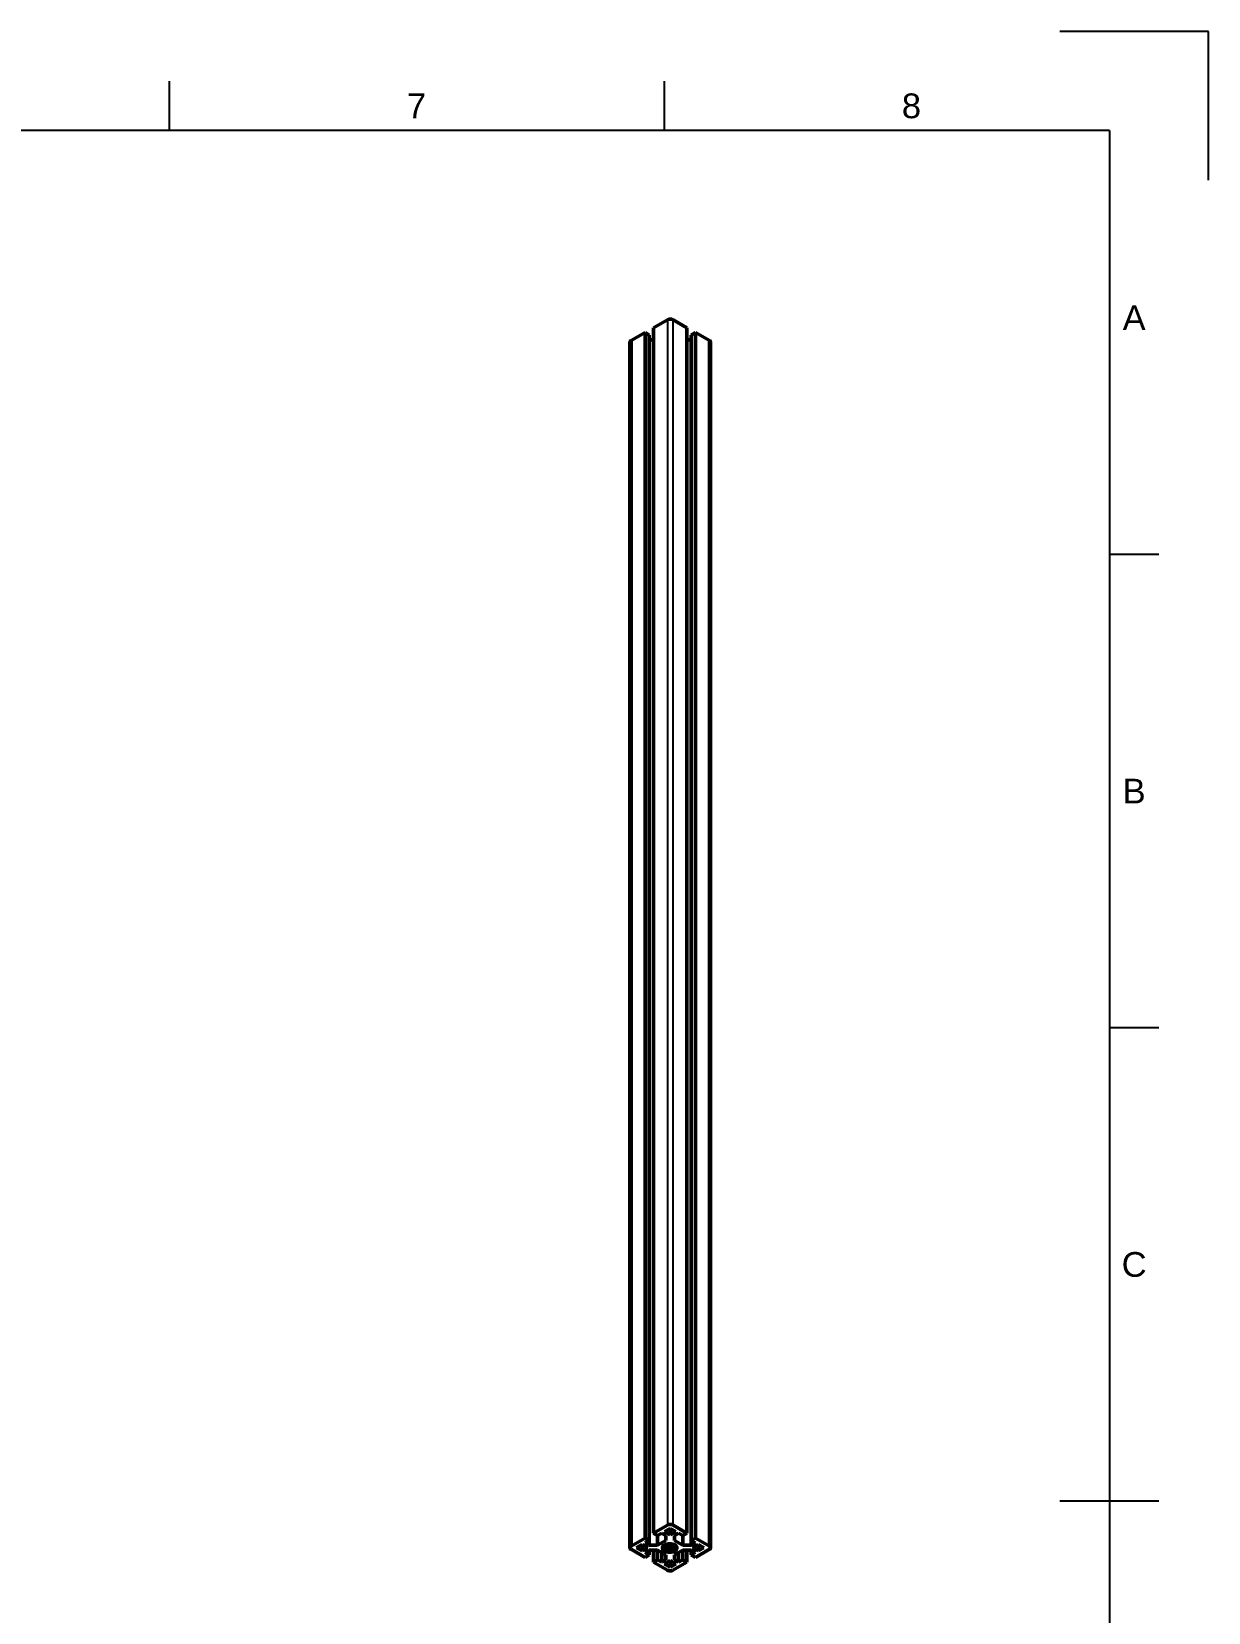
# Model space of a CAD drawing. Header units: millimetres. Extents: x 0 to 420, y 0 to 297.
# Drawn here: x 301.1 to 420, y 137.3 to 297 of the extents above; entities that cross this region are included whole.
import ezdxf
from ezdxf.enums import TextEntityAlignment as Align

# ---------------------------------------------------------------- set-up
doc = ezdxf.new("R2010")
doc.units = ezdxf.units.MM
doc.header["$LTSCALE"] = 0.75
for name, color, linetype, lineweight in [('Border', 7, 'Continuous', 25), ('Visible', 7, 'Continuous', 50), ('Visible Narrow', 7, 'Continuous', 25)]:
    doc.layers.add(name, color=color, linetype=linetype, lineweight=lineweight)
doc.styles.add('FusionTitle', font='arial.ttf')

# ---------------------------------------------------------------- blocks, each defined once
blk = doc.blocks.new('ISO_A3_SHEET')
at = {"layer": 'Border'}
for p, q in [((315, 292), (315, 287)), ((365, 292), (365, 287)), ((410, 287), (20, 287)), ((410, 287), (410, 10)), ((415, 244.16666), (410, 244.16666)), ((415, 196.33333), (410, 196.33333)), ((415, 148.5), (405, 148.5))]:
    blk.add_line(p, q, dxfattribs=at)
at = {"layer": 'Defpoints'}
for p, q in [((420, 297), (405, 297)), ((420, 282), (420, 297))]:
    blk.add_line(p, q, dxfattribs=at)
at = {"layer": 'Border', "style": 'FusionTitle'}
for s, p in [('7', (340, 289.5)), ('8', (390, 289.5)), ('A', (412.5, 268.08333)), ('B', (412.5, 220.25)), ('C', (412.5, 172.41667))]:
    blk.add_text(s, height=2.5, dxfattribs=at).set_placement(p, align=Align.MIDDLE)

msp = doc.modelspace()

# ---------------------------------------------------------------- linework, layer by layer
at = {"layer": 'Visible', "extrusion": (-1e-16, 0.817547, -0.575862)}
for p, q in [((363.9279, 267.0718, -40.8206), (365.3503, 267.883, -39.6688)), ((363.9279, 145.2572, 44.9828), (363.9279, 267.0718, -40.8206)), ((365.9146, 267.8822, -39.6699), (367.3221, 267.0718, -40.8206)), ((367.3221, 145.2572, 44.9828), (367.3221, 267.0718, -40.8206)), ((361.548, 143.7913, 42.9017), (361.548, 265.6059, -42.9017)), ((361.6652, 265.7687, -42.6705), (363.0794, 266.5831, -41.5143)), ((361.6652, 143.9542, 43.1329), (361.6652, 265.7687, -42.6705)), ((363.0794, 266.5831, -41.5143), (363.5037, 266.3388, -41.8611)), ((363.0794, 144.7686, 44.2891), (363.0794, 266.5831, -41.5143)), ((363.5037, 144.5243, 43.9423), (363.5037, 266.3388, -41.8611)), ((363.5037, 265.8502, -42.5548), (363.9279, 265.8502, -42.5548)), ((367.3221, 265.8502, -42.5548), (367.7463, 265.8502, -42.5548)), ((367.7463, 266.3388, -41.8611), (368.1706, 266.5831, -41.5143)), ((367.7463, 144.5243, 43.9423), (367.7463, 266.3388, -41.8611)), ((368.1706, 266.5831, -41.5143), (369.5848, 265.7687, -42.6705)), ((368.1706, 144.7686, 44.2891), (368.1706, 266.5831, -41.5143)), ((369.5848, 143.9542, 43.1329), (369.5848, 265.7687, -42.6705)), ((369.702, 143.7913, 42.9017), (369.702, 265.6059, -42.9017)), ((365.3503, 146.0685, 46.1346), (363.9279, 145.2572, 44.9828)), ((365.0593, 145.4201, 45.2141), (365.625, 145.7459, 45.6765)), ((365.625, 145.0944, 44.7516), (365.0593, 145.4201, 45.2141)), ((365.625, 145.7459, 45.6765), (366.1907, 145.4201, 45.2141)), ((365.625, 145.0944, 44.7516), (365.625, 145.7459, 44.2927)), ((366.1907, 145.4201, 45.2141), (365.625, 145.0944, 44.7516)), ((367.3221, 145.2572, 44.9828), (365.9146, 146.0677, 46.1335)), ((363.0794, 144.7686, 44.2891), (361.6652, 143.9542, 43.1329)), ((362.2309, 143.7913, 42.9017), (362.7966, 144.1171, 43.3642)), ((362.7966, 143.4656, 42.4392), (362.2309, 143.7913, 42.9017)), ((362.7966, 144.1171, 43.3642), (363.3623, 143.7913, 42.9017)), ((362.7966, 143.4656, 42.4392), (362.7966, 144.1171, 41.9803)), ((363.3623, 143.7913, 42.9017), (362.7966, 143.4656, 42.4392)), ((363.5037, 144.5243, 43.9423), (363.0794, 144.7686, 44.2891)), ((363.0794, 144.28, 43.5954), (363.5037, 144.5243, 43.9423)), ((363.5037, 144.0357, 43.2485), (363.0794, 144.28, 43.5954)), ((363.5037, 144.0357, 43.2485), (363.5037, 144.5243, 42.9044)), ((364.3522, 144.0357, 43.2485), (363.5037, 144.0357, 43.2485)), ((363.9279, 145.2572, 44.9828), (364.3522, 145.0129, 44.636)), ((364.3522, 145.0129, 44.636), (364.7765, 145.2572, 44.9828)), ((364.3522, 144.0357, 43.2485), (364.3522, 145.0129, 42.5602)), ((365.2007, 144.5243, 43.9423), (364.3522, 144.0357, 43.2485)), ((364.7765, 145.2572, 44.9828), (365.2007, 145.0129, 44.636)), ((365.2007, 145.0129, 44.636), (365.2007, 144.5243, 43.9423)), ((366.0493, 145.0129, 44.636), (366.4735, 145.2572, 44.9828)), ((366.0493, 144.5243, 43.9423), (366.0493, 145.0129, 44.636)), ((366.8978, 144.0357, 43.2485), (366.0493, 144.5243, 43.9423)), ((366.4735, 145.2572, 44.9828), (366.8978, 145.0129, 44.636)), ((366.8978, 145.0129, 44.636), (367.3221, 145.2572, 44.9828)), ((366.8978, 145.0129, 42.5602), (366.8978, 144.0357, 43.2485)), ((367.7463, 144.0357, 43.2485), (366.8978, 144.0357, 43.2485)), ((368.1706, 144.7686, 44.2891), (367.7463, 144.5243, 43.9423)), ((367.7463, 144.5243, 43.9423), (368.1706, 144.28, 43.5954)), ((367.7463, 144.0357, 43.2485), (367.7463, 144.5243, 42.9044)), ((368.1706, 144.28, 43.5954), (367.7463, 144.0357, 43.2485)), ((367.8877, 143.7913, 42.9017), (368.4534, 144.1171, 43.3642)), ((368.4534, 143.4656, 42.4392), (367.8877, 143.7913, 42.9017)), ((369.5848, 143.9542, 43.1329), (368.1706, 144.7686, 44.2891)), ((368.4534, 144.1171, 43.3642), (369.0191, 143.7913, 42.9017)), ((368.4534, 144.1171, 41.9803), (368.4534, 143.4656, 42.4392)), ((369.0191, 143.7913, 42.9017), (368.4534, 143.4656, 42.4392)), ((361.6652, 143.6285, 42.6705), (363.0794, 142.8141, 41.5143)), ((363.0794, 143.3027, 42.208), (363.5037, 143.547, 42.5548)), ((363.5037, 143.0584, 41.8611), (363.0794, 143.3027, 42.208)), ((363.0794, 142.8141, 41.5143), (363.5037, 143.0584, 41.8611)), ((363.5037, 143.547, 42.5548), (364.3522, 143.547, 42.5548)), ((363.5037, 143.0584, 41.8611), (363.5037, 143.547, 41.5169)), ((363.9279, 142.3254, 40.8206), (363.9279, 143.547, 39.9601)), ((364.3522, 142.5698, 41.1674), (363.9279, 142.3254, 40.8206)), ((363.9279, 142.3254, 40.8206), (365.3422, 141.511, 39.6644)), ((364.3522, 143.547, 42.5548), (365.2007, 143.0584, 41.8611)), ((364.3522, 142.5698, 41.1674), (364.3522, 143.547, 40.479)), ((364.7765, 142.3254, 40.8206), (364.3522, 142.5698, 41.1674)), ((364.7765, 142.3254, 40.8206), (364.7765, 143.3027, 40.1322)), ((365.2007, 142.5698, 41.1674), (364.7765, 142.3254, 40.8206)), ((365.0593, 142.1626, 40.5893), (365.625, 142.4883, 41.0518)), ((365.2007, 143.0584, 41.8611), (365.2007, 142.5698, 41.1674)), ((365.625, 142.4883, 41.0518), (366.1907, 142.1626, 40.5893)), ((365.625, 141.8368, 40.1268), (365.625, 142.4883, 39.6679)), ((365.9078, 141.511, 39.6644), (367.3221, 142.3254, 40.8206)), ((366.0493, 143.0584, 41.8611), (366.8978, 143.547, 42.5548)), ((366.0493, 142.5698, 41.1674), (366.0493, 143.0584, 41.8611)), ((366.4735, 142.3254, 40.8206), (366.0493, 142.5698, 41.1674)), ((366.4735, 142.3254, 40.8206), (366.4735, 143.3027, 40.1322)), ((366.8978, 142.5698, 41.1674), (366.4735, 142.3254, 40.8206)), ((366.8978, 143.547, 42.5548), (367.7463, 143.547, 42.5548)), ((366.8978, 142.5698, 41.1674), (366.8978, 143.547, 40.479)), ((367.3221, 142.3254, 40.8206), (366.8978, 142.5698, 41.1674)), ((367.3221, 142.3254, 40.8206), (367.3221, 143.547, 39.9601)), ((367.7463, 143.547, 42.5548), (368.1706, 143.3027, 42.208)), ((367.7463, 143.0584, 41.8611), (367.7463, 143.547, 41.5169)), ((368.1706, 143.3027, 42.208), (367.7463, 143.0584, 41.8611)), ((367.7463, 143.0584, 41.8611), (368.1706, 142.8141, 41.5143)), ((368.1706, 142.8141, 41.5143), (369.5848, 143.6285, 42.6705)), ((365.625, 141.8368, 40.1268), (365.0593, 142.1626, 40.5893)), ((366.1907, 142.1626, 40.5893), (365.625, 141.8368, 40.1268))]:
    msp.add_line(p, q, dxfattribs=at)
at = {"layer": 'Visible', "extrusion": (1e-16, -0.817547, 0.575862)}
for centre, radius, start, end in [((365.6318, 121.5482, -241.8507), 0.4, 45, 134.724939), ((365.625, 117.8781, -92.8508), 0.678, 355.613127, 94.386873)]:
    msp.add_arc(centre, radius, start, end, dxfattribs=at)
at = {"layer": 'Visible', "extrusion": (-1e-16, 0.817547, -0.575862)}
for centre, radius, start, end in [((-365.6318, 121.5482, 92.8508), 0.4, 45.275061, 135), ((-365.625, 117.8781, 92.8508), 0.817, 299.990872, 330.009128)]:
    msp.add_arc(centre, radius, start, end, dxfattribs=at)
at = {"layer": 'Visible', "extrusion": (-2.59e-14, -0.817547, 0.575862)}
msp.add_open_spline([(361.548, 265.6059, -42.9017), (361.548, 265.6149, -42.8889), (361.5489, 265.6236, -42.8765), (361.5577, 265.6705, -42.81), (361.5795, 265.6971, -42.7721), (361.6105, 265.7294, -42.7263), (361.6289, 265.7449, -42.7042), (361.6652, 265.7687, -42.6705)], degree=3, knots=[-0.338149104, -0.338149104, -0.338149104, -0.338149104, -0.313717982, -0.313717982, -0.199872121, -0.199872121, -0.070277046, -0.070277046, -0.070277046, -0.070277046], dxfattribs=at)
at = {"layer": 'Visible', "extrusion": (7.1263e-12, 0.817547, -0.575862)}
msp.add_open_spline([(369.5848, 265.7687, -42.6705), (369.6045, 265.7558, -42.6888), (369.6128, 265.7495, -42.6977), (369.6558, 265.7162, -42.7451), (369.6748, 265.6933, -42.7775), (369.6975, 265.6485, -42.8411), (369.702, 265.6264, -42.8725), (369.702, 265.6059, -42.9017)], degree=3, knots=[-0.466346255, -0.466346255, -0.466346255, -0.466346255, -0.451359314, -0.451359314, -0.393635612, -0.393635612, -0.338151077, -0.338151077, -0.338151077, -0.338151077], dxfattribs=at)
at = {"layer": 'Visible', "extrusion": (-1.9184e-12, -0.817547, 0.575862)}
msp.add_open_spline([(361.6652, 143.6285, 42.6705), (361.6455, 143.6414, 42.6888), (361.6372, 143.6477, 42.6977), (361.5942, 143.681, 42.7451), (361.5753, 143.7039, 42.7775), (361.5476, 143.7583, 42.8548), (361.5454, 143.7903, 42.9003), (361.5577, 143.856, 42.9934), (361.5795, 143.8826, 43.0313), (361.6105, 143.9149, 43.0771), (361.6289, 143.9304, 43.0991), (361.6652, 143.9542, 43.1329)], degree=3, knots=[-0.466339854, -0.466339854, -0.466339854, -0.466339854, -0.45135427, -0.45135427, -0.393632825, -0.393632825, -0.313717982, -0.313717982, -0.199872121, -0.199872121, -0.070277046, -0.070277046, -0.070277046, -0.070277046], dxfattribs=at)
at = {"layer": 'Visible', "extrusion": (5.891e-13, -0.817547, 0.575862)}
msp.add_open_spline([(364.9174, 143.5562, 42.5678), (364.873, 143.6105, 42.645), (364.8472, 143.6693, 42.7285), (364.837, 143.7873, 42.896), (364.8514, 143.8453, 42.9783), (364.9174, 143.9529, 43.1311), (364.9672, 144.0017, 43.2003), (365.0946, 144.0838, 43.3169), (365.17, 144.1168, 43.3638), (365.3045, 144.1544, 43.4171), (365.3572, 144.165, 43.4321), (365.4646, 144.1784, 43.4512), (365.5188, 144.1814, 43.4554), (365.5731, 144.1806, 43.4543)], degree=3, knots=[0, 0, 0, 0, 0.156510433, 0.156510433, 0.307908356, 0.307908356, 0.454191613, 0.454191613, 0.595358102, 0.595358102, 0.679010537, 0.679010537, 0.760759817, 0.760759817, 0.760759817, 0.760759817], dxfattribs=at)
at = {"layer": 'Visible'}
for points, knots in [([(364.9699, 143.9958, 42.9628), (364.9393, 143.9202, 42.8683), (364.9406, 143.84, 42.7671), (364.9776, 143.7654, 42.6739), (365.0441, 143.6314, 42.5065), (365.2236, 143.5197, 42.3707), (365.4392, 143.4735, 42.3281), (365.6565, 143.427, 42.2851), (365.9036, 143.4483, 42.3384), (366.0731, 143.5235, 42.4681), (366.204, 143.5815, 42.5683), (366.2876, 143.6697, 42.7112), (366.301, 143.7615, 42.8593)], [-3.31550693, -3.31550693, -3.31550693, -3.31550693, -2.76381346, -2.76381346, -2.76381346, -1.77187703, -1.77187703, -1.77187703, -0.77214378, -0.77214378, -0.77214378, 0, 0, 0, 0]), ([(366.3002, 143.8192, 42.8225), (366.2965, 143.7886, 42.773), (366.2853, 143.7582, 42.724), (366.2664, 143.7292, 42.6769), (366.1941, 143.6183, 42.4966), (366.0108, 143.5313, 42.3503), (365.7946, 143.5098, 42.2971), (365.5784, 143.4884, 42.2439), (365.3359, 143.5334, 42.2851), (365.1703, 143.6304, 42.4), (365.0413, 143.7059, 42.4895), (364.9621, 143.8112, 42.6213), (364.9493, 143.9192, 42.7569)], [3.73670995, 3.73670995, 3.73670995, 3.73670995, 3.9947815, 3.9947815, 3.9947815, 4.98300173, 4.98300173, 4.98300173, 5.9710026, 5.9710026, 5.9710026, 6.74028366, 6.74028366, 6.74028366, 6.74028366]), ([(364.9685, 143.9934, 42.5594), (364.9882, 143.943, 42.4963), (365.0222, 143.8946, 42.4362), (365.0698, 143.8515, 42.3834), (365.1979, 143.7355, 42.2415), (365.4209, 143.6603, 42.1574), (365.644, 143.6532, 42.1701), (365.8707, 143.6459, 42.183), (366.0904, 143.7091, 42.2958), (366.2068, 143.8104, 42.4626), (366.2376, 143.8371, 42.5068), (366.261, 143.8664, 42.5543), (366.2767, 143.8968, 42.6037)], [-9.10435903, -9.10435903, -9.10435903, -9.10435903, -8.73686529, -8.73686529, -8.73686529, -7.74941373, -7.74941373, -7.74941373, -6.74573937, -6.74573937, -6.74573937, -6.47997193, -6.47997193, -6.47997193, -6.47997193]), ([(366.26, 143.9264, 42.5212), (366.2121, 143.859, 42.4115), (366.1264, 143.7996, 42.3131), (366.014, 143.7608, 42.2441), (365.8314, 143.6978, 42.1319), (365.5838, 143.6916, 42.1004), (365.3763, 143.7494, 42.1598), (365.1964, 143.7996, 42.2112), (365.0519, 143.8969, 42.3297), (364.9862, 144.0106, 42.4715)], [10.30053097, 10.30053097, 10.30053097, 10.30053097, 10.90782554, 10.90782554, 10.90782554, 11.89457556, 11.89457556, 11.89457556, 12.75031444, 12.75031444, 12.75031444, 12.75031444]), ([(365.0642, 144.0626, 42.2477), (365.1057, 144.0231, 42.1993), (365.1572, 143.9875, 42.1564), (365.2171, 143.9579, 42.122), (365.3978, 143.8686, 42.0184), (365.649, 143.8367, 41.996), (365.8611, 143.8712, 42.0681), (365.9966, 143.8932, 42.1141), (366.1134, 143.9418, 42.1978), (366.1926, 144.0044, 42.3014)], [-15.03800178, -15.03800178, -15.03800178, -15.03800178, -14.70621628, -14.70621628, -14.70621628, -13.70494785, -13.70494785, -13.70494785, -13.0653756, -13.0653756, -13.0653756, -13.0653756]), ([(366.1569, 144.0334, 42.2171), (366.1516, 144.0299, 42.2112), (366.1461, 144.0265, 42.2055), (366.1405, 144.0231, 42.1998), (365.9934, 143.9348, 42.0513), (365.7557, 143.8938, 41.97), (365.5313, 143.9226, 41.9879), (365.366, 143.9439, 42.0011), (365.2118, 144.0029, 42.0678), (365.1044, 144.0842, 42.1662)], [16.90016571, 16.90016571, 16.90016571, 16.90016571, 16.93831135, 16.93831135, 16.93831135, 17.94081667, 17.94081667, 17.94081667, 18.67936634, 18.67936634, 18.67936634, 18.67936634]), ([(365.2616, 144.1426, 41.9556), (365.3104, 144.1217, 41.9318), (365.3631, 144.1043, 41.9131), (365.4185, 144.0913, 41.9006), (365.6154, 144.0451, 41.8561), (365.8405, 144.0552, 41.8914), (366.0107, 144.1125, 41.9938)], [-20.91069559, -20.91069559, -20.91069559, -20.91069559, -20.65334497, -20.65334497, -20.65334497, -19.7384655, -19.7384655, -19.7384655, -19.7384655]), ([(365.9189, 144.1435, 41.908), (365.8572, 144.1294, 41.8809), (365.791, 144.1206, 41.8614), (365.7229, 144.1182, 41.8509), (365.5998, 144.1138, 41.832), (365.4724, 144.1305, 41.8431), (365.3581, 144.1646, 41.8788)], [23.635799157, 23.635799157, 23.635799157, 23.635799157, 23.940498446, 23.940498446, 23.940498446, 24.491050132, 24.491050132, 24.491050132, 24.491050132]), ([(365.8691, 144.134, 41.7088), (365.7656, 144.1194, 41.6789), (365.6559, 144.1163, 41.6654), (365.5477, 144.1266, 41.6707), (365.5269, 144.1285, 41.6717), (365.5062, 144.131, 41.6735), (365.4857, 144.1339, 41.6759)], [38.180321748, 38.180321748, 38.180321748, 38.180321748, 38.579284821, 38.579284821, 38.579284821, 38.655966387, 38.655966387, 38.655966387, 38.655966387]), ([(365.8697, 143.9287, 41.8515), (365.8663, 143.9282, 41.8505), (365.863, 143.9278, 41.8496), (365.8596, 143.9273, 41.8487), (365.7389, 143.9115, 41.8155), (365.61, 143.913, 41.807), (365.4859, 143.9305, 41.8211)], [31.897136441, 31.897136441, 31.897136441, 31.897136441, 31.910072666, 31.910072666, 31.910072666, 32.37278108, 32.37278108, 32.37278108, 32.37278108]), ([(365.8693, 143.5203, 42.14), (365.8168, 143.5128, 42.1246), (365.7625, 143.5084, 42.1136), (365.7075, 143.5073, 42.1075), (365.6336, 143.506, 42.0993), (365.5589, 143.5108, 42.0999), (365.486, 143.5213, 42.1085)], [19.330765827, 19.330765827, 19.330765827, 19.330765827, 19.533864808, 19.533864808, 19.533864808, 19.806410466, 19.806410466, 19.806410466, 19.806410466])]:
    msp.add_open_spline(points, degree=3, knots=knots, dxfattribs=at)
at = {"layer": 'Visible', "extrusion": (4.42e-13, 0.817547, -0.575862)}
msp.add_open_spline([(369.5848, 143.9542, 43.1329), (369.6045, 143.9413, 43.1146), (369.6128, 143.935, 43.1057), (369.6558, 143.9017, 43.0583), (369.6748, 143.8788, 43.0259), (369.7024, 143.8243, 42.9486), (369.7047, 143.7924, 42.9031), (369.6923, 143.7267, 42.81), (369.6705, 143.7001, 42.7721), (369.6395, 143.6678, 42.7263), (369.6211, 143.6523, 42.7042), (369.5848, 143.6285, 42.6705)], degree=3, knots=[-0.466346255, -0.466346255, -0.466346255, -0.466346255, -0.451359314, -0.451359314, -0.393635612, -0.393635612, -0.313719447, -0.313719447, -0.199872316, -0.199872316, -0.070277282, -0.070277282, -0.070277282, -0.070277282], dxfattribs=at)
at = {"layer": 'Visible'}
for points in [[(365.2166, 143.3839, 42.3232), (365.0584, 143.4437, 42.3927), (364.9342, 143.5358, 42.508), (364.8662, 143.6406, 42.6413)], [(365.8693, 143.7252, 41.9967), (365.7457, 143.7081, 41.9615), (365.6132, 143.7074, 41.9495), (365.4856, 143.7251, 41.9637)]]:
    msp.add_open_spline(points, degree=3, dxfattribs=at)
at = {"layer": 'Visible', "extrusion": (-2.705e-13, 0.817547, -0.575862)}
msp.add_open_spline([(366.301, 143.7615, 42.8593), (366.3032, 143.71, 42.7861), (366.2876, 143.6587, 42.7134), (366.2225, 143.5605, 42.5739), (366.1724, 143.5147, 42.509), (366.0427, 143.4352, 42.396), (365.9634, 143.4026, 42.3498), (365.7846, 143.3557, 42.2832), (365.6863, 143.3424, 42.2644), (365.5235, 143.3388, 42.2593), (365.4605, 143.3418, 42.2635), (365.3359, 143.3564, 42.2842), (365.2748, 143.3681, 42.3009), (365.2166, 143.3839, 42.3232)], degree=3, knots=[0, 0, 0, 0, 0.134259234, 0.134259234, 0.273620838, 0.273620838, 0.418082467, 0.418082467, 0.567641738, 0.567641738, 0.661747867, 0.661747867, 0.757763665, 0.757763665, 0.757763665, 0.757763665], dxfattribs=at)
at = {"layer": 'Visible', "extrusion": (-5.13e-14, 0.817547, -0.575862)}
msp.add_open_spline([(365.9078, 141.511, 39.6644), (365.8854, 141.4997, 39.6483), (365.8745, 141.4949, 39.6415), (365.8166, 141.4701, 39.6063), (365.7769, 141.4592, 39.5908), (365.6823, 141.4433, 39.5682), (365.6268, 141.442, 39.5664), (365.5128, 141.4491, 39.5765), (365.4665, 141.4617, 39.5943), (365.4104, 141.4796, 39.6197), (365.3835, 141.4902, 39.6347), (365.3422, 141.511, 39.6644)], degree=3, knots=[-0.466346255, -0.466346255, -0.466346255, -0.466346255, -0.451359314, -0.451359314, -0.393635612, -0.393635612, -0.313719447, -0.313719447, -0.199872316, -0.199872316, -0.070277282, -0.070277282, -0.070277282, -0.070277282], dxfattribs=at)
at = {"layer": 'Visible Narrow', "extrusion": (-1e-16, 0.817547, -0.575862)}
for p, q in [((365.3503, 267.883, -39.6688), (365.3503, 146.0685, 46.1346)), ((365.9146, 146.0677, 46.1335), (365.9146, 267.8822, -39.6699))]:
    msp.add_line(p, q, dxfattribs=at)

# ---------------------------------------------------------------- block references
at = {"layer": 'Border'}
msp.add_blockref('ISO_A3_SHEET', (0, 0), dxfattribs=at)

doc.saveas('drawing.dxf')
